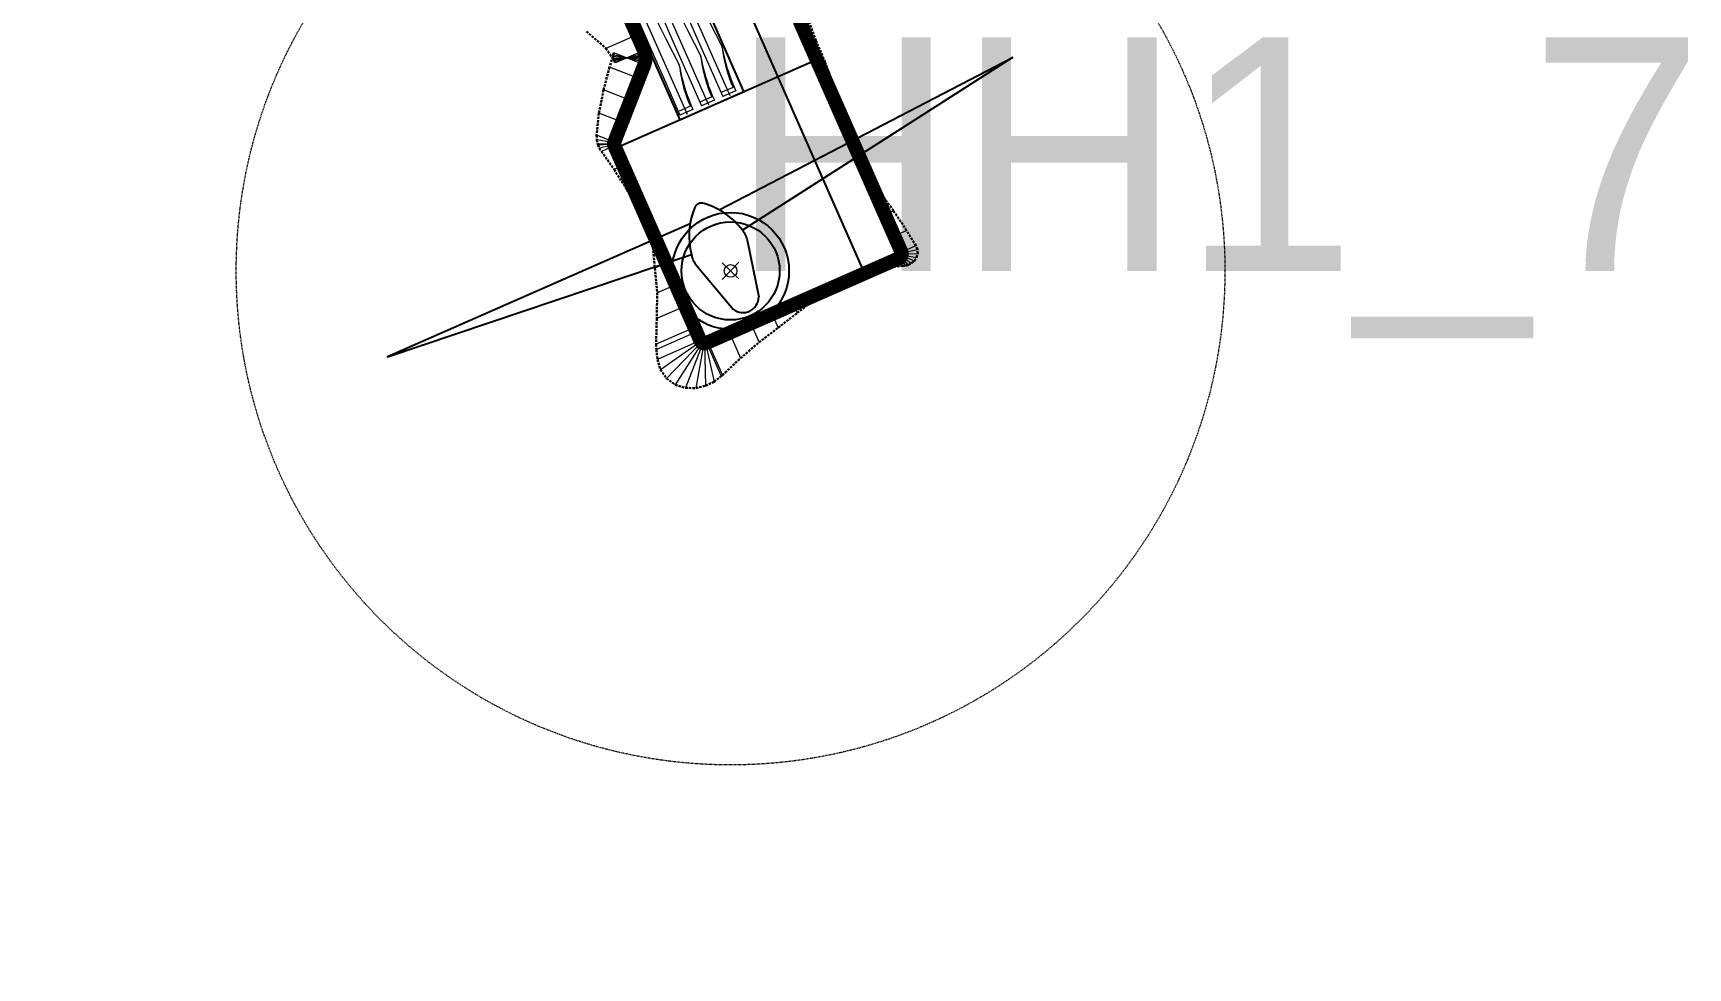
# Model space of a CAD drawing. Header units: metres. Extents: x 544752 to 548977, y 1840603 to 1844608.
# Drawn here: x 545647.7 to 546001.6, y 1842991.9 to 1843191.9 of the extents above; entities that cross this region are included whole.
import ezdxf

# ---------------------------------------------------------------- set-up
doc = ezdxf.new("R2010")
doc.units = ezdxf.units.M
doc.header["$MEASUREMENT"] = 0
doc.linetypes.add('ACAD_ISO02W100', pattern=[15, 12, -3])
doc.linetypes.add('Anordnung Grundriss$0$GESTRICHELT', pattern=[0.75, 0.5, -0.25])
doc.layers.add('Anordnung Grundriss$0$FBC-Windkraftstandort', color=7, linetype='Continuous')
doc.layers.add('C-ROAD', color=7, linetype='Continuous')
for name, color, linetype, lineweight in [('C-ROAD-CORR', 5, 'Continuous', 0), ('C-ROAD-MARK', 212, 'Continuous', 0), ('C-ROAD-STAN', 11, 'Continuous', 0), ('Line5', 5, 'Continuous', 13), ('Line7', 7, 'Continuous', 20), ('Đường', 5, 'ACAD_ISO02W100', 5)]:
    doc.layers.add(name, color=color, linetype=linetype, lineweight=lineweight)

# ---------------------------------------------------------------- blocks, each defined once
blk = doc.blocks.new('TB')
at = {"layer": 'Anordnung Grundriss$0$FBC-Windkraftstandort', "color": 1, "ltscale": 0.2}
for points in [[(-10.82, 8.26), (15.12, 74.06), (-4.2, 8.21)], [(-1.79, 7.15), (7.8, -0.26)], [(-13.55, 1.93), (-43.7, -62.06), (-8.99, -2.86)], [(-6.56, -3.89), (5.41, -5.8)]]:
    blk.add_lwpolyline(points, dxfattribs=at)
for radius in [12.5, 10.5]:
    blk.add_circle((-0.4, 0), radius, dxfattribs=at)
for centre, radius, start, end in [((-13.57, 5.69), 1.57, 109.7536, 203.5071), ((-7.62, -6.81), 15.4, 77.1765, 114.8722), ((-4.73, 3.7), 4.54, 49.5307, 83.3267), ((-0.39, 9.92), 15.4, 198.3885, 236.0841), ((-6.07, 0.61), 4.54, 229.934, 263.7299), ((5.26, -2.45), 3.36, 272.6116, 40.6491)]:
    blk.add_arc(centre, radius, start, end, dxfattribs=at)
at = {"layer": 'Defpoints', "color": 5, "linetype": 'Anordnung Grundriss$0$GESTRICHELT', "lineweight": 5, "ltscale": 0.2}
blk.add_circle((-0.4, 0), 105.73, dxfattribs=at)
at = {"layer": 'Line7', "color": 4, "lineweight": 5}
for p, q in [((-2.87, 0.11), (2.06, -0.11)), ((-0.52, -2.57), (-0.29, 2.57))]:
    blk.add_line(p, q, dxfattribs=at)
at = {"layer": 'Line7', "color": 1}
blk.add_circle((-0.4, 0), 1.35, dxfattribs=at)
blk = doc.blocks.new('FREFEWRFERWF')
at = {"layer": 'Line5', "color": 5}
for p, q in [((-12.76, -0.82), (-14.44, 70.21)), ((-7.21, -0.68), (-8.89, 70.34)), ((-1.67, -0.55), (-3.35, 70.47)), ((-14.24, 0.57), (-11.33, 0.64)), ((-8.7, 0.7), (-5.79, 0.77)), ((-3.36, -0.08), (0, 0)), ((-3.16, 0.83), (-0.25, 0.9)), ((-14.45, -0.34), (-11.09, -0.26)), ((-8.91, -0.21), (-5.54, -0.13))]:
    blk.add_line(p, q, dxfattribs=at)
at = {"layer": 'Line5', "color": 5, "flags": 128}
for points in [[(-14.86, 69.09), (-14.81, 69.18), (-14.74, 69.28), (-14.67, 69.36), (-14.59, 69.44), (-14.5, 69.5), (-14.4, 69.56), (-14.3, 69.61), (-14.19, 69.65), (-14.08, 69.68)], [(-14.08, 69.68), (-14.07, 69.68), (-14.05, 69.68), (-14.03, 69.67), (-14.02, 69.67), (-14, 69.65), (-13.99, 69.64), (-13.98, 69.63), (-13.98, 69.61), (-13.98, 69.59)], [(-13.98, 69.59), (-13.51, 61.84), (-13.08, 54.08), (-12.69, 46.32), (-12.33, 38.56), (-12.01, 30.8), (-11.73, 23.04), (-11.48, 15.27), (-11.26, 7.5), (-11.09, -0.26)], [(-9.32, 69.22), (-9.27, 69.32), (-9.2, 69.41), (-9.13, 69.49), (-9.04, 69.57), (-8.95, 69.64), (-8.86, 69.69), (-8.76, 69.74), (-8.65, 69.78), (-8.54, 69.81)], [(-8.54, 69.81), (-8.52, 69.81), (-8.51, 69.81), (-8.49, 69.8), (-8.47, 69.8), (-8.46, 69.79), (-8.45, 69.77), (-8.44, 69.76), (-8.44, 69.74), (-8.43, 69.72)], [(-8.43, 69.72), (-7.97, 61.97), (-7.54, 54.21), (-7.15, 46.45), (-6.79, 38.69), (-6.47, 30.93), (-6.18, 23.17), (-5.93, 15.4), (-5.72, 7.64), (-5.54, -0.13)], [(-3.79, 69.31), (-3.82, 62.71), (-3.87, 56.12), (-3.94, 49.52), (-4.04, 42.93), (-4.16, 36.33), (-4.3, 29.74), (-4.47, 23.14), (-4.66, 16.55), (-4.87, 9.96)], [(-3.79, 69.31), (-3.79, 69.31), (-3.79, 69.32), (-3.79, 69.32), (-3.79, 69.33), (-3.78, 69.33), (-3.78, 69.34), (-3.78, 69.34), (-3.78, 69.35), (-3.78, 69.35)], [(-3.78, 69.35), (-3.72, 69.45), (-3.66, 69.54), (-3.58, 69.62), (-3.5, 69.7), (-3.41, 69.77), (-3.31, 69.83), (-3.21, 69.87), (-3.11, 69.91), (-3, 69.94)], [(-3, 69.94), (-2.98, 69.94), (-2.96, 69.94), (-2.95, 69.94), (-2.93, 69.93), (-2.92, 69.92), (-2.91, 69.9), (-2.9, 69.89), (-2.89, 69.87), (-2.89, 69.86)], [(-2.89, 69.86), (-2.43, 62.1), (-2, 54.34), (-1.6, 46.58), (-1.25, 38.82), (-0.93, 31.06), (-0.64, 23.3), (-0.39, 15.53), (-0.18, 7.77), (0, 0)], [(-14.87, 69.05), (-14.9, 62.45), (-14.95, 55.86), (-15.03, 49.26), (-15.12, 42.67), (-15.24, 36.07), (-15.39, 29.48), (-15.56, 22.88), (-15.75, 16.29), (-15.96, 9.7)], [(-14.87, 69.05), (-14.87, 69.05), (-14.87, 69.06), (-14.87, 69.06), (-14.87, 69.07), (-14.87, 69.07), (-14.87, 69.07), (-14.87, 69.08), (-14.87, 69.08), (-14.86, 69.09)], [(-9.33, 69.18), (-9.36, 62.58), (-9.41, 55.99), (-9.48, 49.39), (-9.58, 42.8), (-9.7, 36.2), (-9.85, 29.61), (-10.01, 23.01), (-10.2, 16.42), (-10.42, 9.83)], [(-9.33, 69.18), (-9.33, 69.18), (-9.33, 69.19), (-9.33, 69.19), (-9.33, 69.2), (-9.33, 69.2), (-9.33, 69.21), (-9.33, 69.21), (-9.32, 69.21), (-9.32, 69.22)], [(-15.94, 9.55), (-15.95, 9.57), (-15.95, 9.59), (-15.95, 9.6), (-15.96, 9.62), (-15.96, 9.63), (-15.96, 9.65), (-15.96, 9.67), (-15.96, 9.68), (-15.96, 9.7)], [(-15.94, 9.55), (-15.6, 8.59), (-15.3, 7.62), (-15.03, 6.63), (-14.8, 5.64), (-14.61, 4.63), (-14.46, 3.63), (-14.35, 2.61), (-14.28, 1.59), (-14.24, 0.57)], [(-15.94, 9.55), (-15.64, 8.48), (-15.38, 7.4), (-15.14, 6.31), (-14.95, 5.21), (-14.78, 4.11), (-14.65, 3), (-14.55, 1.89), (-14.48, 0.77), (-14.45, -0.34)], [(-10.4, 9.69), (-10.4, 9.7), (-10.41, 9.72), (-10.41, 9.73), (-10.41, 9.75), (-10.41, 9.76), (-10.42, 9.78), (-10.42, 9.8), (-10.42, 9.81), (-10.42, 9.83)], [(-10.4, 9.69), (-10.06, 8.72), (-9.75, 7.75), (-9.49, 6.76), (-9.26, 5.77), (-9.07, 4.77), (-8.92, 3.76), (-8.81, 2.74), (-8.73, 1.72), (-8.7, 0.7)], [(-10.4, 9.69), (-10.1, 8.61), (-9.83, 7.53), (-9.6, 6.44), (-9.4, 5.34), (-9.24, 4.24), (-9.1, 3.13), (-9, 2.02), (-8.94, 0.9), (-8.91, -0.21)], [(-4.86, 9.82), (-4.86, 9.83), (-4.86, 9.85), (-4.87, 9.86), (-4.87, 9.88), (-4.87, 9.9), (-4.87, 9.91), (-4.87, 9.93), (-4.87, 9.94), (-4.87, 9.96)], [(-4.86, 9.82), (-4.51, 8.85), (-4.21, 7.88), (-3.94, 6.89), (-3.72, 5.9), (-3.53, 4.9), (-3.38, 3.89), (-3.26, 2.87), (-3.19, 1.85), (-3.16, 0.83)], [(-4.86, 9.82), (-4.56, 8.74), (-4.29, 7.66), (-4.06, 6.57), (-3.86, 5.47), (-3.69, 4.37), (-3.56, 3.26), (-3.46, 2.15), (-3.39, 1.04), (-3.36, -0.08)]]:
    blk.add_lwpolyline(points, dxfattribs=at)
at = {"layer": 'Line7', "color": 7}
for p, q in [((-15.96, 9.63), (-15.96, 9.63)), ((-15.96, 9.63), (-15.96, 9.63)), ((-15.96, 9.63), (-15.96, 9.63)), ((-11.32, 9.73), (-11.32, 9.73)), ((-11.32, 9.73), (-11.32, 9.73)), ((-11.32, 9.73), (-11.32, 9.73)), ((-10.41, 9.76), (-10.41, 9.76)), ((-10.41, 9.76), (-10.41, 9.76)), ((-10.41, 9.76), (-10.41, 9.76)), ((-5.78, 9.87), (-5.78, 9.87)), ((-5.78, 9.87), (-5.78, 9.87)), ((-5.78, 9.87), (-5.78, 9.87)), ((-4.87, 9.89), (-4.87, 9.89)), ((-4.87, 9.89), (-4.87, 9.89)), ((-4.87, 9.89), (-4.87, 9.89)), ((-0.24, 10), (-0.24, 10)), ((-0.24, 10), (-0.24, 10)), ((-0.24, 10), (-0.24, 10))]:
    blk.add_line(p, q, dxfattribs=at)
blk = doc.blocks.new('RFEWF34RF')
blk.add_lwpolyline([(467558.37, 1441381.47), (467628.37, 1441381.47), (467628.37, 1441366.47), (467558.37, 1441366.47)], close=True)
at = {"xscale": 0.9, "yscale": 0.9714285714285716, "zscale": 0.9714285714285716, "rotation": 268.6444939923905}
blk.add_blockref('FREFEWRFERWF', (467559.27, 1441366.93), dxfattribs=at)
blk = doc.blocks.new('GFERFERF')
blk.add_lwpolyline([(467513.37, 1441358.47), (467628.37, 1441358.47), (467628.37, 1441366.47), (467513.37, 1441366.47)], close=True)
blk = doc.blocks.new('VƯERFEWRFER')
blk.add_lwpolyline([(467558.37, 1441403.47), (467513.37, 1441403.47), (467513.37, 1441358.47), (467558.37, 1441358.47)], close=True)
blk = doc.blocks.new('fcwdăed')
at = {"xscale": -1, "rotation": 19.89216182940478}
for name, p in [('GFERFERF', (1396356.81, 242240.54, -3.32)), ('VƯERFEWRFER', (1396369.4, 242205.74, -3.32)), ('RFEWF34RF', (1396367.36, 242211.39, -3.32))]:
    blk.add_blockref(name, p, dxfattribs=at)
blk = doc.blocks.new('STA')
blk.add_circle((0, 0), 0.036)
blk = doc.blocks.new('PI')
h = blk.add_hatch(color=256)
h.dxf.hatch_style = 1
h.paths.add_polyline_path([(0.011, 0, 1), (-0.011, 0, 1)])
at = {"xscale": 0.3048, "yscale": 0.3048, "zscale": 0.3048}
blk.add_blockref('STA', (0, 0), dxfattribs=at)

msp = doc.modelspace()

# ---------------------------------------------------------------- linework, layer by layer
at = {"layer": 'C-ROAD', "color": 3, "linetype": 'Continuous', "lineweight": 13}
for p, q in [((545778.35, 1843188.19), (545779.03, 1843186.66)), ((545779.03, 1843186.66), (545778.42, 1843185.11)), ((545772.01, 1843168.59), (545771.86, 1843168.21)), ((545771.86, 1843168.21), (545772.02, 1843167.83)), ((545833.81, 1843144.13), (545833.41, 1843145.05)), ((545832.9, 1843143.73), (545833.81, 1843144.13)), ((545790.39, 1843126.11), (545790.8, 1843125.19)), ((545790.8, 1843125.19), (545791.71, 1843125.6))]:
    msp.add_line(p, q, dxfattribs=at)
at = {"layer": 'C-ROAD', "color": 1, "linetype": 'ACAD_ISO02W100', "lineweight": 60, "ltscale": 0.1, "const_width": 3, "flags": 128}
for points in [[(545833.41, 1843145.05), (545787.06, 1843250.3)], [(545756.86, 1843237), (545778.35, 1843188.19)], [(545778.42, 1843185.11), (545772.01, 1843168.59)], [(545772.02, 1843167.83), (545781.1, 1843147.22)], [(545781.1, 1843147.22), (545790.39, 1843126.11)], [(545791.71, 1843125.6), (545832.9, 1843143.73)]]:
    msp.add_lwpolyline(points, dxfattribs=at)
at = {"layer": 'C-ROAD', "color": 1, "linetype": 'ACAD_ISO02W100', "lineweight": -3, "ltscale": 0.1, "const_width": 3, "flags": 128}
for points in [[(545778.35, 1843188.19, -0.19891), (545778.42, 1843185.11)], [(545772.01, 1843168.59, 0.198912), (545772.02, 1843167.83)], [(545832.9, 1843143.73, 0.414214), (545833.41, 1843145.05)], [(545790.39, 1843126.11, 0.414214), (545791.71, 1843125.6)]]:
    msp.add_lwpolyline(points, format="xyb", dxfattribs=at)
at = {"layer": 'C-ROAD-CORR', "color": 160, "linetype": 'Continuous'}
for p, q in [((545776.87, 1843191.56, 641.63), (545770.22, 1843188.64, 648.89)), ((545776.87, 1843191.56, 641.63), (545770.22, 1843188.64, 648.89)), ((545776.87, 1843191.56, 641.63), (545770.22, 1843188.64, 648.89)), ((545776.87, 1843191.56, 641.63), (545770.22, 1843188.64, 648.89)), ((545778.58, 1843185.61, 641.54), (545771.81, 1843187.27, 648.51)), ((545778.58, 1843185.61, 641.54), (545771.81, 1843187.27, 648.51)), ((545778.58, 1843185.61, 641.54), (545771.81, 1843187.27, 648.51)), ((545778.58, 1843185.61, 641.54), (545771.81, 1843187.27, 648.51)), ((545778.42, 1843185.11, 641.53), (545771.88, 1843187.65, 648.55)), ((545778.42, 1843185.11, 641.53), (545771.88, 1843187.65, 648.55)), ((545778.42, 1843185.11, 641.53), (545771.88, 1843187.65, 648.55)), ((545778.42, 1843185.11, 641.53), (545771.88, 1843187.65, 648.55)), ((545778.68, 1843186.92, 641.56), (545771.88, 1843186.32, 648.39)), ((545778.68, 1843186.92, 641.56), (545771.88, 1843186.32, 648.39)), ((545778.68, 1843186.92, 641.56), (545771.88, 1843186.32, 648.39)), ((545778.68, 1843186.92, 641.56), (545771.88, 1843186.32, 648.39)), ((545778.65, 1843187.18, 641.56), (545771.93, 1843186.14, 648.35)), ((545778.65, 1843187.18, 641.56), (545771.93, 1843186.14, 648.35)), ((545778.65, 1843187.18, 641.56), (545771.93, 1843186.14, 648.35)), ((545778.65, 1843187.18, 641.56), (545771.93, 1843186.14, 648.35)), ((545778.53, 1843187.69, 641.57), (545772.09, 1843185.81, 648.28)), ((545778.53, 1843187.69, 641.57), (545772.09, 1843185.81, 648.28)), ((545778.53, 1843187.69, 641.57), (545772.09, 1843185.81, 648.28)), ((545778.53, 1843187.69, 641.57), (545772.09, 1843185.81, 648.28)), ((545778.35, 1843188.19, 641.58), (545772.28, 1843185.51, 648.21)), ((545778.35, 1843188.19, 641.58), (545772.28, 1843185.51, 648.21)), ((545778.35, 1843188.19, 641.58), (545772.28, 1843185.51, 648.21)), ((545778.35, 1843188.19, 641.58), (545772.28, 1843185.51, 648.21)), ((545813.75, 1843189.7, 641.38), (545815.14, 1843190.31, 642.91)), ((545813.75, 1843189.7, 641.38), (545815.14, 1843190.31, 642.91)), ((545813.75, 1843189.7, 641.38), (545815.14, 1843190.31, 642.91)), ((545813.75, 1843189.7, 641.38), (545815.14, 1843190.31, 642.91)), ((545777.28, 1843182.17, 641.5), (545770.98, 1843184.62, 648.26)), ((545777.28, 1843182.17, 641.5), (545770.98, 1843184.62, 648.26)), ((545777.28, 1843182.17, 641.5), (545770.98, 1843184.62, 648.26)), ((545777.28, 1843182.17, 641.5), (545770.98, 1843184.62, 648.26)), ((545778.67, 1843186.13, 641.54), (545771.79, 1843186.88, 648.47)), ((545778.67, 1843186.13, 641.54), (545771.79, 1843186.88, 648.47)), ((545778.67, 1843186.13, 641.54), (545771.79, 1843186.88, 648.47)), ((545778.67, 1843186.13, 641.54), (545771.79, 1843186.88, 648.47)), ((545778.69, 1843186.65, 641.55), (545771.83, 1843186.5, 648.41)), ((545778.69, 1843186.65, 641.55), (545771.83, 1843186.5, 648.41)), ((545778.69, 1843186.65, 641.55), (545771.83, 1843186.5, 648.41)), ((545778.69, 1843186.65, 641.55), (545771.83, 1843186.5, 648.41)), ((545815.76, 1843185.12, 641.31), (545817.06, 1843185.7, 642.73)), ((545815.76, 1843185.12, 641.31), (545817.06, 1843185.7, 642.73)), ((545815.76, 1843185.12, 641.31), (545817.06, 1843185.7, 642.73)), ((545815.76, 1843185.12, 641.31), (545817.06, 1843185.7, 642.73)), ((545817.78, 1843180.55, 641.23), (545818.85, 1843181.02, 642.41)), ((545817.78, 1843180.55, 641.23), (545818.85, 1843181.02, 642.41)), ((545817.78, 1843180.55, 641.23), (545818.85, 1843181.02, 642.41)), ((545817.78, 1843180.55, 641.23), (545818.85, 1843181.02, 642.41)), ((545775.47, 1843177.51, 641.45), (545769.7, 1843179.75, 647.64)), ((545775.47, 1843177.51, 641.45), (545769.7, 1843179.75, 647.64)), ((545775.47, 1843177.51, 641.45), (545769.7, 1843179.75, 647.64)), ((545775.47, 1843177.51, 641.45), (545769.7, 1843179.75, 647.64)), ((545819.79, 1843175.97, 641.16), (545820.57, 1843176.32, 642.01)), ((545819.79, 1843175.97, 641.16), (545820.57, 1843176.32, 642.01)), ((545819.79, 1843175.97, 641.16), (545820.57, 1843176.32, 642.01)), ((545819.79, 1843175.97, 641.16), (545820.57, 1843176.32, 642.01)), ((545773.66, 1843172.85, 641.39), (545768.71, 1843174.77, 646.71)), ((545773.66, 1843172.85, 641.39), (545768.71, 1843174.77, 646.71)), ((545773.66, 1843172.85, 641.39), (545768.71, 1843174.77, 646.71)), ((545773.66, 1843172.85, 641.39), (545768.71, 1843174.77, 646.71)), ((545772.01, 1843168.59, 641.34), (545768.23, 1843170.06, 645.4)), ((545772.01, 1843168.59, 641.34), (545768.23, 1843170.06, 645.4)), ((545772.01, 1843168.59, 641.34), (545768.23, 1843170.06, 645.4)), ((545772.01, 1843168.59, 641.34), (545768.23, 1843170.06, 645.4)), ((545821.81, 1843171.4, 641.08), (545822.33, 1843171.63, 641.66)), ((545821.81, 1843171.4, 641.08), (545822.33, 1843171.63, 641.66)), ((545821.81, 1843171.4, 641.08), (545822.33, 1843171.63, 641.66)), ((545821.81, 1843171.4, 641.08), (545822.33, 1843171.63, 641.66)), ((545771.95, 1843168.4, 641.34), (545768.25, 1843169.06, 645.1)), ((545771.95, 1843168.4, 641.34), (545768.25, 1843169.06, 645.1)), ((545771.95, 1843168.4, 641.34), (545768.25, 1843169.06, 645.1)), ((545771.95, 1843168.4, 641.34), (545768.25, 1843169.06, 645.1)), ((545771.94, 1843168.21, 641.34), (545768.46, 1843168.13, 644.82)), ((545771.94, 1843168.21, 641.34), (545768.46, 1843168.13, 644.82)), ((545771.94, 1843168.21, 641.34), (545768.46, 1843168.13, 644.82)), ((545771.94, 1843168.21, 641.34), (545768.46, 1843168.13, 644.82)), ((545771.94, 1843168.17, 641.34), (545768.52, 1843167.95, 644.76)), ((545771.94, 1843168.17, 641.34), (545768.52, 1843167.95, 644.76)), ((545771.94, 1843168.17, 641.34), (545768.52, 1843167.95, 644.76)), ((545771.94, 1843168.17, 641.34), (545768.52, 1843167.95, 644.76)), ((545771.96, 1843168.01, 641.34), (545768.8, 1843167.31, 644.58)), ((545771.96, 1843168.01, 641.34), (545768.8, 1843167.31, 644.58)), ((545771.96, 1843168.01, 641.34), (545768.8, 1843167.31, 644.58)), ((545771.96, 1843168.01, 641.34), (545768.8, 1843167.31, 644.58)), ((545772.02, 1843167.83, 641.33), (545769.24, 1843166.6, 644.38)), ((545772.02, 1843167.83, 641.33), (545769.24, 1843166.6, 644.38)), ((545772.02, 1843167.83, 641.33), (545769.24, 1843166.6, 644.38)), ((545772.02, 1843167.83, 641.33), (545769.24, 1843166.6, 644.38)), ((545823.82, 1843166.82, 641.01), (545824.07, 1843166.93, 641.28)), ((545823.82, 1843166.82, 641.01), (545824.07, 1843166.93, 641.28)), ((545823.82, 1843166.82, 641.01), (545824.07, 1843166.93, 641.28)), ((545823.82, 1843166.82, 641.01), (545824.07, 1843166.93, 641.28)), ((545773.9, 1843163.57, 641.26), (545771.96, 1843162.72, 643.38)), ((545773.9, 1843163.57, 641.26), (545771.96, 1843162.72, 643.38)), ((545773.9, 1843163.57, 641.26), (545771.96, 1843162.72, 643.38)), ((545773.9, 1843163.57, 641.26), (545771.96, 1843162.72, 643.38)), ((545825.84, 1843162.24, 640.93), (545825.87, 1843162.26, 640.96)), ((545825.84, 1843162.24, 640.93), (545825.87, 1843162.26, 640.96)), ((545825.84, 1843162.24, 640.93), (545825.87, 1843162.26, 640.96)), ((545825.84, 1843162.24, 640.93), (545825.87, 1843162.26, 640.96)), ((545775.91, 1843159, 641.19), (545774.67, 1843158.45, 642.54)), ((545775.91, 1843159, 641.19), (545774.67, 1843158.45, 642.54)), ((545775.91, 1843159, 641.19), (545774.67, 1843158.45, 642.54)), ((545775.91, 1843159, 641.19), (545774.67, 1843158.45, 642.54)), ((545827.85, 1843157.67, 640.86), (545828.72, 1843158.05, 640.23)), ((545827.85, 1843157.67, 640.86), (545828.72, 1843158.05, 640.23)), ((545827.85, 1843157.67, 640.86), (545828.72, 1843158.05, 640.23)), ((545827.85, 1843157.67, 640.86), (545828.72, 1843158.05, 640.23)), ((545777.93, 1843154.42, 641.11), (545777.32, 1843154.15, 641.77)), ((545777.93, 1843154.42, 641.11), (545777.32, 1843154.15, 641.77)), ((545777.93, 1843154.42, 641.11), (545777.32, 1843154.15, 641.77)), ((545777.93, 1843154.42, 641.11), (545777.32, 1843154.15, 641.77)), ((545829.87, 1843153.09, 640.78), (545831.7, 1843153.9, 639.45)), ((545829.87, 1843153.09, 640.78), (545831.7, 1843153.9, 639.45)), ((545829.87, 1843153.09, 640.78), (545831.7, 1843153.9, 639.45)), ((545829.87, 1843153.09, 640.78), (545831.7, 1843153.9, 639.45)), ((545779.94, 1843149.84, 641.04), (545779.87, 1843149.81, 640.98)), ((545779.94, 1843149.84, 641.04), (545779.87, 1843149.81, 640.98)), ((545779.94, 1843149.84, 641.04), (545779.87, 1843149.81, 640.98)), ((545779.94, 1843149.84, 641.04), (545779.87, 1843149.81, 640.98)), ((545831.88, 1843148.51, 640.71), (545834.52, 1843149.68, 638.79)), ((545831.88, 1843148.51, 640.71), (545834.52, 1843149.68, 638.79)), ((545831.88, 1843148.51, 640.71), (545834.52, 1843149.68, 638.79)), ((545831.88, 1843148.51, 640.71), (545834.52, 1843149.68, 638.79)), ((545780.17, 1843146.81, 640.32), (545781.1, 1843147.22, 641)), ((545780.17, 1843146.81, 640.32), (545781.1, 1843147.22, 641)), ((545780.17, 1843146.81, 640.32), (545781.1, 1843147.22, 641)), ((545780.17, 1843146.81, 640.32), (545781.1, 1843147.22, 641)), ((545833.41, 1843145.05, 640.65), (545836.53, 1843146.42, 638.37)), ((545833.41, 1843145.05, 640.65), (545836.53, 1843146.42, 638.37)), ((545833.41, 1843145.05, 640.65), (545836.53, 1843146.42, 638.37)), ((545833.41, 1843145.05, 640.65), (545836.53, 1843146.42, 638.37)), ((545833.47, 1843144.86, 640.65), (545836.86, 1843145.62, 638.33)), ((545833.47, 1843144.86, 640.65), (545836.86, 1843145.62, 638.33)), ((545833.47, 1843144.86, 640.65), (545836.86, 1843145.62, 638.33)), ((545833.47, 1843144.86, 640.65), (545836.86, 1843145.62, 638.33)), ((545833.48, 1843144.47, 640.64), (545836.67, 1843143.91, 638.48)), ((545833.48, 1843144.47, 640.64), (545836.67, 1843143.91, 638.48)), ((545833.48, 1843144.47, 640.64), (545836.67, 1843143.91, 638.48)), ((545833.48, 1843144.47, 640.64), (545836.67, 1843143.91, 638.48)), ((545833.49, 1843144.67, 640.64), (545836.9, 1843144.74, 638.37)), ((545833.49, 1843144.67, 640.64), (545836.9, 1843144.74, 638.37)), ((545833.49, 1843144.67, 640.64), (545836.9, 1843144.74, 638.37)), ((545833.49, 1843144.67, 640.64), (545836.9, 1843144.74, 638.37)), ((545783.11, 1843142.65, 640.92), (545780.69, 1843141.58, 639.16)), ((545783.11, 1843142.65, 640.92), (545780.69, 1843141.58, 639.16)), ((545783.11, 1843142.65, 640.92), (545780.69, 1843141.58, 639.16)), ((545783.11, 1843142.65, 640.92), (545780.69, 1843141.58, 639.16)), ((545828.65, 1843141.86, 640.64), (545828.77, 1843141.57, 640.95)), ((545828.65, 1843141.86, 640.64), (545828.77, 1843141.57, 640.95)), ((545828.65, 1843141.86, 640.64), (545828.77, 1843141.57, 640.95)), ((545828.65, 1843141.86, 640.64), (545828.77, 1843141.57, 640.95)), ((545832.9, 1843143.73, 640.64), (545833.61, 1843142.11, 639.45)), ((545832.9, 1843143.73, 640.64), (545833.61, 1843142.11, 639.45)), ((545832.9, 1843143.73, 640.64), (545833.61, 1843142.11, 639.45)), ((545832.9, 1843143.73, 640.64), (545833.61, 1843142.11, 639.45)), ((545833.07, 1843143.83, 640.64), (545834.25, 1843142.13, 639.26)), ((545833.07, 1843143.83, 640.64), (545834.25, 1843142.13, 639.26)), ((545833.07, 1843143.83, 640.64), (545834.25, 1843142.13, 639.26)), ((545833.07, 1843143.83, 640.64), (545834.25, 1843142.13, 639.26)), ((545833.19, 1843143.93, 640.64), (545834.8, 1843142.28, 639.1)), ((545833.19, 1843143.93, 640.64), (545834.8, 1843142.28, 639.1)), ((545833.19, 1843143.93, 640.64), (545834.8, 1843142.28, 639.1)), ((545833.19, 1843143.93, 640.64), (545834.8, 1843142.28, 639.1)), ((545833.21, 1843143.95, 640.64), (545834.92, 1843142.33, 639.07)), ((545833.21, 1843143.95, 640.64), (545834.92, 1843142.33, 639.07)), ((545833.21, 1843143.95, 640.64), (545834.92, 1843142.33, 639.07)), ((545833.21, 1843143.95, 640.64), (545834.92, 1843142.33, 639.07)), ((545833.34, 1843144.11, 640.64), (545835.58, 1843142.68, 638.86)), ((545833.34, 1843144.11, 640.64), (545835.58, 1843142.68, 638.86)), ((545833.34, 1843144.11, 640.64), (545835.58, 1843142.68, 638.86)), ((545833.34, 1843144.11, 640.64), (545835.58, 1843142.68, 638.86)), ((545833.42, 1843144.28, 640.64), (545836.2, 1843143.2, 638.65)), ((545833.42, 1843144.28, 640.64), (545836.2, 1843143.2, 638.65)), ((545833.42, 1843144.28, 640.64), (545836.2, 1843143.2, 638.65)), ((545833.42, 1843144.28, 640.64), (545836.2, 1843143.2, 638.65)), ((545785.13, 1843138.07, 640.85), (545781.19, 1843136.34, 637.98)), ((545785.13, 1843138.07, 640.85), (545781.19, 1843136.34, 637.98)), ((545785.13, 1843138.07, 640.85), (545781.19, 1843136.34, 637.98)), ((545785.13, 1843138.07, 640.85), (545781.19, 1843136.34, 637.98)), ((545819.5, 1843137.83, 640.64), (545819.6, 1843137.6, 640.89)), ((545819.5, 1843137.83, 640.64), (545819.6, 1843137.6, 640.89)), ((545819.5, 1843137.83, 640.64), (545819.6, 1843137.6, 640.89)), ((545819.5, 1843137.83, 640.64), (545819.6, 1843137.6, 640.89)), ((545824.07, 1843139.84, 640.64), (545824.25, 1843139.43, 641.09)), ((545824.07, 1843139.84, 640.64), (545824.25, 1843139.43, 641.09)), ((545824.07, 1843139.84, 640.64), (545824.25, 1843139.43, 641.09)), ((545824.07, 1843139.84, 640.64), (545824.25, 1843139.43, 641.09)), ((545814.92, 1843135.81, 640.64), (545815.2, 1843135.17, 640.17)), ((545814.92, 1843135.81, 640.64), (545815.2, 1843135.17, 640.17)), ((545814.92, 1843135.81, 640.64), (545815.2, 1843135.17, 640.17)), ((545814.92, 1843135.81, 640.64), (545815.2, 1843135.17, 640.17)), ((545787.14, 1843133.49, 640.77), (545781.08, 1843130.82, 636.35)), ((545787.14, 1843133.49, 640.77), (545781.08, 1843130.82, 636.35)), ((545787.14, 1843133.49, 640.77), (545781.08, 1843130.82, 636.35)), ((545787.14, 1843133.49, 640.77), (545781.08, 1843130.82, 636.35)), ((545805.77, 1843131.78, 640.64), (545807.06, 1843128.86, 638.5)), ((545805.77, 1843131.78, 640.64), (545807.06, 1843128.86, 638.5)), ((545805.77, 1843131.78, 640.64), (545807.06, 1843128.86, 638.5)), ((545805.77, 1843131.78, 640.64), (545807.06, 1843128.86, 638.5)), ((545810.34, 1843133.8, 640.64), (545811.13, 1843132.01, 639.33)), ((545810.34, 1843133.8, 640.64), (545811.13, 1843132.01, 639.33)), ((545810.34, 1843133.8, 640.64), (545811.13, 1843132.01, 639.33)), ((545810.34, 1843133.8, 640.64), (545811.13, 1843132.01, 639.33)), ((545789.16, 1843128.92, 640.7), (545780.95, 1843125.31, 634.72)), ((545789.16, 1843128.92, 640.7), (545780.95, 1843125.31, 634.72)), ((545789.16, 1843128.92, 640.7), (545780.95, 1843125.31, 634.72)), ((545789.16, 1843128.92, 640.7), (545780.95, 1843125.31, 634.72)), ((545789.57, 1843127.97, 640.68), (545781, 1843124.2, 634.44)), ((545789.57, 1843127.97, 640.68), (545781, 1843124.2, 634.44)), ((545789.57, 1843127.97, 640.68), (545781, 1843124.2, 634.44)), ((545789.57, 1843127.97, 640.68), (545781, 1843124.2, 634.44)), ((545796.62, 1843127.75, 640.64), (545799.01, 1843122.32, 636.68)), ((545796.62, 1843127.75, 640.64), (545799.01, 1843122.32, 636.68)), ((545796.62, 1843127.75, 640.64), (545799.01, 1843122.32, 636.68)), ((545796.62, 1843127.75, 640.64), (545799.01, 1843122.32, 636.68)), ((545801.19, 1843129.77, 640.64), (545802.97, 1843125.73, 637.69)), ((545801.19, 1843129.77, 640.64), (545802.97, 1843125.73, 637.69)), ((545801.19, 1843129.77, 640.64), (545802.97, 1843125.73, 637.69)), ((545801.19, 1843129.77, 640.64), (545802.97, 1843125.73, 637.69)), ((545790.39, 1843126.11, 640.65), (545781.23, 1843122.07, 633.98)), ((545790.39, 1843126.11, 640.65), (545781.23, 1843122.07, 633.98)), ((545790.39, 1843126.11, 640.65), (545781.23, 1843122.07, 633.98)), ((545790.39, 1843126.11, 640.65), (545781.23, 1843122.07, 633.98)), ((545790.49, 1843125.94, 640.65), (545781.85, 1843119.88, 633.61)), ((545790.49, 1843125.94, 640.65), (545781.85, 1843119.88, 633.61)), ((545790.49, 1843125.94, 640.65), (545781.85, 1843119.88, 633.61)), ((545790.49, 1843125.94, 640.65), (545781.85, 1843119.88, 633.61)), ((545790.62, 1843125.79, 640.64), (545783.19, 1843118.02, 633.48)), ((545790.62, 1843125.79, 640.64), (545783.19, 1843118.02, 633.48)), ((545790.62, 1843125.79, 640.64), (545783.19, 1843118.02, 633.48)), ((545790.62, 1843125.79, 640.64), (545783.19, 1843118.02, 633.48)), ((545790.77, 1843125.67, 640.64), (545785.04, 1843116.66, 633.53)), ((545790.77, 1843125.67, 640.64), (545785.04, 1843116.66, 633.53)), ((545790.77, 1843125.67, 640.64), (545785.04, 1843116.66, 633.53)), ((545790.77, 1843125.67, 640.64), (545785.04, 1843116.66, 633.53)), ((545790.95, 1843125.58, 640.64), (545787.21, 1843115.98, 633.77)), ((545790.95, 1843125.58, 640.64), (545787.21, 1843115.98, 633.77)), ((545790.95, 1843125.58, 640.64), (545787.21, 1843115.98, 633.77)), ((545790.95, 1843125.58, 640.64), (545787.21, 1843115.98, 633.77)), ((545791.13, 1843125.53, 640.64), (545789.45, 1843115.93, 634.14)), ((545791.13, 1843125.53, 640.64), (545789.45, 1843115.93, 634.14)), ((545791.13, 1843125.53, 640.64), (545789.45, 1843115.93, 634.14)), ((545791.13, 1843125.53, 640.64), (545789.45, 1843115.93, 634.14)), ((545791.33, 1843125.51, 640.64), (545791.53, 1843116.43, 634.58)), ((545791.33, 1843125.51, 640.64), (545791.53, 1843116.43, 634.58)), ((545791.33, 1843125.51, 640.64), (545791.53, 1843116.43, 634.58)), ((545791.33, 1843125.51, 640.64), (545791.53, 1843116.43, 634.58)), ((545791.52, 1843125.53, 640.64), (545793.35, 1843117.3, 635.01)), ((545791.52, 1843125.53, 640.64), (545793.35, 1843117.3, 635.01)), ((545791.52, 1843125.53, 640.64), (545793.35, 1843117.3, 635.01)), ((545791.52, 1843125.53, 640.64), (545793.35, 1843117.3, 635.01)), ((545791.71, 1843125.6, 640.64), (545794.85, 1843118.46, 635.44)), ((545791.71, 1843125.6, 640.64), (545794.85, 1843118.46, 635.44)), ((545791.71, 1843125.6, 640.64), (545794.85, 1843118.46, 635.44)), ((545791.71, 1843125.6, 640.64), (545794.85, 1843118.46, 635.44)), ((545792.04, 1843125.74, 640.64), (545795.13, 1843118.72, 635.52)), ((545792.04, 1843125.74, 640.64), (545795.13, 1843118.72, 635.52)), ((545792.04, 1843125.74, 640.64), (545795.13, 1843118.72, 635.52)), ((545792.04, 1843125.74, 640.64), (545795.13, 1843118.72, 635.52))]:
    msp.add_line(p, q, dxfattribs=at)
at = {"layer": 'C-ROAD-CORR', "color": 11, "linetype": 'Anordnung Grundriss$0$GESTRICHELT', "lineweight": 30}
for points in [[(545774.85, 1843196.14, 641.71), (545776.87, 1843191.56, 641.63), (545778.35, 1843188.19, 641.58), (545778.53, 1843187.69, 641.57), (545778.65, 1843187.18, 641.56), (545778.68, 1843186.92, 641.56), (545778.69, 1843186.65, 641.55), (545778.67, 1843186.13, 641.54), (545778.58, 1843185.61, 641.54), (545778.42, 1843185.11, 641.53), (545777.28, 1843182.17, 641.5), (545775.47, 1843177.51, 641.45), (545773.66, 1843172.85, 641.39), (545772.01, 1843168.59, 641.34), (545771.95, 1843168.4, 641.34), (545771.94, 1843168.21, 641.34), (545771.94, 1843168.17, 641.34), (545771.96, 1843168.01, 641.34), (545772.02, 1843167.83, 641.33), (545773.9, 1843163.57, 641.26), (545775.91, 1843159, 641.19), (545777.93, 1843154.42, 641.11), (545779.94, 1843149.84, 641.04), (545781.1, 1843147.22, 641)], [(545780.17, 1843146.81, 640.32), (545780.69, 1843141.58, 639.16), (545781.19, 1843136.34, 637.98), (545781.08, 1843130.82, 636.35), (545780.95, 1843125.31, 634.72), (545781, 1843124.2, 634.44), (545781.23, 1843122.07, 633.98), (545781.85, 1843119.88, 633.61), (545783.19, 1843118.02, 633.48), (545785.04, 1843116.66, 633.53), (545787.21, 1843115.98, 633.77), (545789.45, 1843115.93, 634.14), (545791.53, 1843116.43, 634.58), (545793.35, 1843117.3, 635.01), (545794.85, 1843118.46, 635.44), (545795.13, 1843118.72, 635.52), (545799.01, 1843122.32, 636.68), (545802.97, 1843125.73, 637.69), (545807.06, 1843128.86, 638.5), (545811.13, 1843132.01, 639.33), (545815.2, 1843135.17, 640.17), (545819.6, 1843137.6, 640.89), (545824.25, 1843139.43, 641.09), (545828.77, 1843141.57, 640.95), (545833.61, 1843142.11, 639.45), (545834.25, 1843142.13, 639.26), (545834.8, 1843142.28, 639.1), (545834.92, 1843142.33, 639.07), (545835.58, 1843142.68, 638.86), (545836.2, 1843143.2, 638.65), (545836.67, 1843143.91, 638.48), (545836.9, 1843144.74, 638.37), (545836.86, 1843145.62, 638.33), (545836.53, 1843146.42, 638.37), (545834.52, 1843149.68, 638.79), (545831.7, 1843153.9, 639.45), (545828.72, 1843158.05, 640.23), (545825.87, 1843162.26, 640.96), (545824.07, 1843166.93, 641.28), (545822.33, 1843171.63, 641.66), (545820.57, 1843176.32, 642.01), (545818.85, 1843181.02, 642.41), (545817.06, 1843185.7, 642.73), (545815.14, 1843190.31, 642.91), (545813.39, 1843195.01, 643.27)], [(545781.1, 1843147.22, 641), (545783.11, 1843142.65, 640.92), (545785.13, 1843138.07, 640.85), (545787.14, 1843133.49, 640.77), (545789.16, 1843128.92, 640.7), (545789.57, 1843127.97, 640.68), (545790.39, 1843126.11, 640.65), (545790.49, 1843125.94, 640.65), (545790.62, 1843125.79, 640.64), (545790.77, 1843125.67, 640.64), (545790.95, 1843125.58, 640.64), (545791.13, 1843125.53, 640.64), (545791.33, 1843125.51, 640.64), (545791.52, 1843125.53, 640.64), (545791.71, 1843125.6, 640.64), (545792.04, 1843125.74, 640.64), (545796.62, 1843127.75, 640.64), (545801.19, 1843129.77, 640.64), (545805.77, 1843131.78, 640.64), (545810.34, 1843133.8, 640.64), (545814.92, 1843135.81, 640.64), (545819.5, 1843137.83, 640.64), (545824.07, 1843139.84, 640.64), (545828.65, 1843141.86, 640.64), (545832.9, 1843143.73, 640.64), (545833.07, 1843143.83, 640.64), (545833.19, 1843143.93, 640.64), (545833.21, 1843143.95, 640.64), (545833.34, 1843144.11, 640.64), (545833.42, 1843144.28, 640.64), (545833.48, 1843144.47, 640.64), (545833.49, 1843144.67, 640.64), (545833.47, 1843144.86, 640.65), (545833.41, 1843145.05, 640.65), (545831.88, 1843148.51, 640.71), (545829.87, 1843153.09, 640.78), (545827.85, 1843157.67, 640.86), (545825.84, 1843162.24, 640.93), (545823.82, 1843166.82, 641.01), (545821.81, 1843171.4, 641.08), (545819.79, 1843175.97, 641.16), (545817.78, 1843180.55, 641.23), (545815.76, 1843185.12, 641.31), (545813.75, 1843189.7, 641.38), (545811.73, 1843194.28, 641.46)], [(545766.06, 1843192.26, 649.85), (545770.22, 1843188.64, 648.89), (545772.28, 1843185.51, 648.21), (545772.09, 1843185.81, 648.28), (545771.93, 1843186.14, 648.35), (545771.88, 1843186.32, 648.39), (545771.83, 1843186.5, 648.41), (545771.79, 1843186.88, 648.47), (545771.81, 1843187.27, 648.51), (545771.88, 1843187.65, 648.55), (545770.98, 1843184.62, 648.26), (545769.7, 1843179.75, 647.64), (545768.71, 1843174.77, 646.71), (545768.23, 1843170.06, 645.4), (545768.25, 1843169.06, 645.1), (545768.46, 1843168.13, 644.82), (545768.52, 1843167.95, 644.76), (545768.8, 1843167.31, 644.58), (545769.24, 1843166.6, 644.38), (545771.96, 1843162.72, 643.38), (545774.67, 1843158.45, 642.54), (545777.32, 1843154.15, 641.77), (545779.87, 1843149.81, 640.98), (545780.17, 1843146.81, 640.32)]]:
    msp.add_polyline3d(points, dxfattribs=at)
at = {"layer": 'C-ROAD-CORR', "color": 1, "linetype": 'Anordnung Grundriss$0$GESTRICHELT', "lineweight": 30}
for points in [[(545774.85, 1843196.14, 641.71), (545776.87, 1843191.56, 641.63), (545778.35, 1843188.19, 641.58), (545778.53, 1843187.69, 641.57), (545778.65, 1843187.18, 641.56), (545778.68, 1843186.92, 641.56), (545778.69, 1843186.65, 641.55), (545778.67, 1843186.13, 641.54), (545778.58, 1843185.61, 641.54), (545778.42, 1843185.11, 641.53), (545777.28, 1843182.17, 641.5), (545775.47, 1843177.51, 641.45), (545773.66, 1843172.85, 641.39), (545772.01, 1843168.59, 641.34), (545771.95, 1843168.4, 641.34), (545771.94, 1843168.21, 641.34), (545771.94, 1843168.17, 641.34), (545771.96, 1843168.01, 641.34), (545772.02, 1843167.83, 641.33), (545773.9, 1843163.57, 641.26), (545775.91, 1843159, 641.19), (545777.93, 1843154.42, 641.11)], [(545825.84, 1843162.24, 640.93), (545823.82, 1843166.82, 641.01), (545821.81, 1843171.4, 641.08), (545819.79, 1843175.97, 641.16), (545817.78, 1843180.55, 641.23), (545815.76, 1843185.12, 641.31), (545813.75, 1843189.7, 641.38), (545811.73, 1843194.28, 641.46)], [(545825.87, 1843162.26, 640.96), (545824.07, 1843166.93, 641.28), (545822.33, 1843171.63, 641.66), (545820.57, 1843176.32, 642.01), (545818.85, 1843181.02, 642.41), (545817.06, 1843185.7, 642.73), (545815.14, 1843190.31, 642.91), (545813.39, 1843195.01, 643.27)], [(545766.06, 1843192.26, 649.85), (545770.22, 1843188.64, 648.89), (545772.28, 1843185.51, 648.21), (545772.09, 1843185.81, 648.28), (545771.93, 1843186.14, 648.35), (545771.88, 1843186.32, 648.39), (545771.83, 1843186.5, 648.41), (545771.79, 1843186.88, 648.47), (545771.81, 1843187.27, 648.51), (545771.88, 1843187.65, 648.55), (545770.98, 1843184.62, 648.26), (545769.7, 1843179.75, 647.64), (545768.71, 1843174.77, 646.71), (545768.23, 1843170.06, 645.4), (545768.25, 1843169.06, 645.1), (545768.46, 1843168.13, 644.82), (545768.52, 1843167.95, 644.76), (545768.8, 1843167.31, 644.58), (545769.24, 1843166.6, 644.38), (545771.96, 1843162.72, 643.38), (545774.67, 1843158.45, 642.54), (545777.32, 1843154.15, 641.77)], [(545819.5, 1843137.83, 640.64), (545824.07, 1843139.84, 640.64), (545828.65, 1843141.86, 640.64)], [(545819.6, 1843137.6, 640.89), (545824.25, 1843139.43, 641.09), (545828.77, 1843141.57, 640.95)]]:
    msp.add_polyline3d(points, dxfattribs=at)
at = {"layer": 'C-ROAD-CORR', "color": 92, "linetype": 'Anordnung Grundriss$0$GESTRICHELT', "lineweight": 30}
for points in [[(545832.9, 1843143.73, 640.64), (545833.07, 1843143.83, 640.64), (545833.19, 1843143.93, 640.64), (545833.21, 1843143.95, 640.64), (545833.34, 1843144.11, 640.64), (545833.42, 1843144.28, 640.64), (545833.48, 1843144.47, 640.64), (545833.49, 1843144.67, 640.64), (545833.47, 1843144.86, 640.65), (545833.41, 1843145.05, 640.65), (545831.88, 1843148.51, 640.71), (545829.87, 1843153.09, 640.78), (545827.85, 1843157.67, 640.86)], [(545833.61, 1843142.11, 639.45), (545834.25, 1843142.13, 639.26), (545834.8, 1843142.28, 639.1), (545834.92, 1843142.33, 639.07), (545835.58, 1843142.68, 638.86), (545836.2, 1843143.2, 638.65), (545836.67, 1843143.91, 638.48), (545836.9, 1843144.74, 638.37), (545836.86, 1843145.62, 638.33), (545836.53, 1843146.42, 638.37), (545834.52, 1843149.68, 638.79), (545831.7, 1843153.9, 639.45), (545828.72, 1843158.05, 640.23)], [(545779.87, 1843149.81, 640.98), (545780.17, 1843146.81, 640.32)], [(545779.94, 1843149.84, 641.04), (545781.1, 1843147.22, 641)], [(545780.17, 1843146.81, 640.32), (545780.69, 1843141.58, 639.16), (545781.19, 1843136.34, 637.98), (545781.08, 1843130.82, 636.35), (545780.95, 1843125.31, 634.72), (545781, 1843124.2, 634.44), (545781.23, 1843122.07, 633.98), (545781.85, 1843119.88, 633.61), (545783.19, 1843118.02, 633.48), (545785.04, 1843116.66, 633.53), (545787.21, 1843115.98, 633.77), (545789.45, 1843115.93, 634.14), (545791.53, 1843116.43, 634.58), (545793.35, 1843117.3, 635.01), (545794.85, 1843118.46, 635.44), (545795.13, 1843118.72, 635.52), (545799.01, 1843122.32, 636.68), (545802.97, 1843125.73, 637.69), (545807.06, 1843128.86, 638.5), (545811.13, 1843132.01, 639.33), (545815.2, 1843135.17, 640.17)], [(545781.1, 1843147.22, 641), (545783.11, 1843142.65, 640.92), (545785.13, 1843138.07, 640.85), (545787.14, 1843133.49, 640.77), (545789.16, 1843128.92, 640.7), (545789.57, 1843127.97, 640.68), (545790.39, 1843126.11, 640.65), (545790.49, 1843125.94, 640.65), (545790.62, 1843125.79, 640.64), (545790.77, 1843125.67, 640.64), (545790.95, 1843125.58, 640.64), (545791.13, 1843125.53, 640.64), (545791.33, 1843125.51, 640.64), (545791.52, 1843125.53, 640.64), (545791.71, 1843125.6, 640.64), (545792.04, 1843125.74, 640.64), (545796.62, 1843127.75, 640.64), (545801.19, 1843129.77, 640.64), (545805.77, 1843131.78, 640.64), (545810.34, 1843133.8, 640.64), (545814.92, 1843135.81, 640.64)]]:
    msp.add_polyline3d(points, dxfattribs=at)
at = {"layer": 'C-ROAD-MARK', "color": 212, "linetype": 'Continuous', "lineweight": -3}
for p, q in [((545780.88, 1843147.01), (545781.31, 1843147.43)), ((545780.88, 1843147.43), (545781.31, 1843147.01))]:
    msp.add_line(p, q, dxfattribs=at)
msp.add_circle((545781.1, 1843147.22), 0.15, dxfattribs=at)

# ---------------------------------------------------------------- block references
at = {"rotation": 273.8732732180347}
msp.add_blockref('fcwdăed', (-920916.6, 2211218.13, 1000002.32), dxfattribs=at)
at = {"layer": 'C-ROAD-STAN', "color": 3, "linetype": 'Continuous', "lineweight": -3, "xscale": 45.56286554269575, "yscale": 45.56286554269575, "zscale": 45.56286554269575, "rotation": 334.5}
for p in [(545779.03, 1843186.66), (545771.86, 1843168.21), (545833.81, 1843144.13), (545790.8, 1843125.19)]:
    msp.add_blockref('PI', p, dxfattribs=at)
at = {"layer": 'Đường', "rotation": 318.9591282980172}
msp.add_blockref('TB', (545797.17, 1843140.76), dxfattribs=at)

# ---------------------------------------------------------------- texts
at = {"layer": 'Defpoints', "color": 3}
msp.add_text('HH1_7', height=50, dxfattribs=at).set_placement((545796.86, 1843141.02, 1))

doc.saveas('drawing.dxf')
